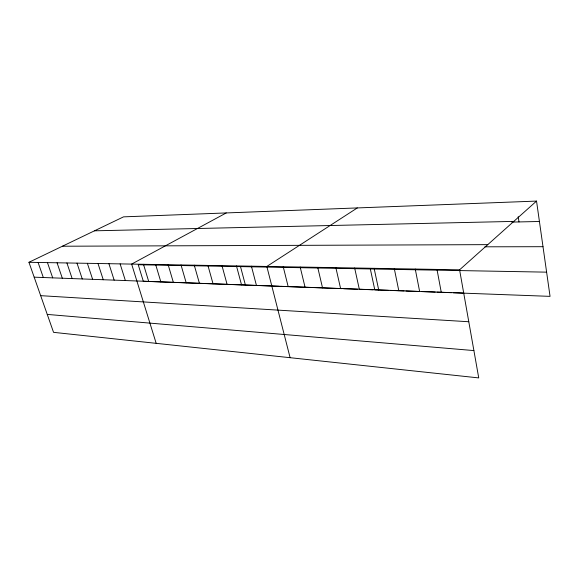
<?xml version="1.0" encoding="UTF-8"?>
<svg xmlns="http://www.w3.org/2000/svg" width="579" height="579" viewBox="0 0 579 579"><rect width="100%" height="100%" fill="white"/><g stroke="black" fill="none" stroke-linecap="round" stroke-linejoin="round"><path stroke-width="0.87" d="M459.588 269.821L478.739 377.913L53.55 332.339L28.95 262.294L459.588 269.821L536.53 201.087L550.05 296.361L453.227 292.764M357.315 207.933L266.825 266.449L290.108 357.692M226.237 212.942L131.636 264.089L156.185 343.34M28.95 262.294L123.537 216.857L536.53 201.087M94.471 230.818L513.79 221.402M511.793 222.09L539.425 221.482M62.394 246.227L487.779 244.642M484.876 246.813L543.001 246.697M546.612 272.152L138.243 264.755L143.317 281.271L200.956 283.413M34.175 277.175L463.707 293.075M202.693 283.478L279.172 286.316M280.902 286.373L310.395 287.474M312.139 287.531L341.928 288.639M343.644 288.704L357.677 289.225M360.319 289.319L373.086 289.797M388.314 290.361L374.794 289.862L370.328 268.953M390.116 290.426L404.12 290.947M405.872 291.013L419.377 291.512M422.084 291.613L435.249 292.098M437.007 292.163L451.417 292.699M40.668 295.659L468.787 321.743M47.254 314.411L473.897 350.577M38.091 262.453L43.324 277.515M47.464 262.62L52.703 277.862M57.068 262.786L62.308 278.217M66.911 262.96L72.158 278.579M77.007 263.134L82.261 278.955M87.364 263.315L92.618 279.339M97.996 263.503L103.25 279.729M108.91 263.691L114.157 280.135M120.121 263.886L125.361 280.554M143.469 264.299L148.687 281.416M155.635 264.509L160.839 281.864M168.149 264.726L173.338 282.328M181.017 264.95L186.192 282.805M194.269 265.182L199.422 283.29M207.919 265.421L213.043 283.797M221.974 265.667L227.077 284.318M236.464 265.92L241.53 284.854M240.502 266.608L245.409 285.063M251.409 266.181L256.432 285.404M283.225 266.738L288.154 286.576M300.175 267.035L305.053 287.206M317.712 267.339L322.525 287.85M335.856 267.657L340.597 288.516M354.652 267.983L359.313 289.211M374.121 268.323L378.695 289.927M394.306 268.678L398.786 290.672M415.252 269.047L419.623 291.447M436.993 269.423L441.249 292.243M518.205 216.698L518.987 221.931"/></g></svg>
